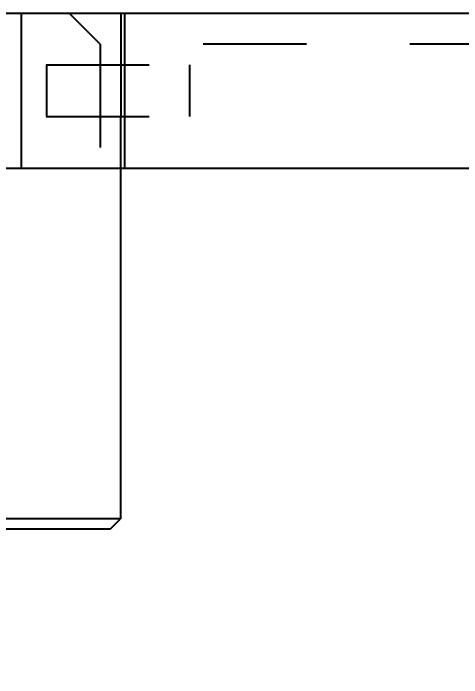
# Model space of a CAD drawing. Header units: inches. Extents: x 1246 to 1707, y -383 to -57.
# Drawn here: x 1616.59 to 1620.93, y -302.83 to -296.39 of the extents above; entities that cross this region are included whole.
import ezdxf

# ---------------------------------------------------------------- set-up
doc = ezdxf.new("R2010")
doc.units = ezdxf.units.IN
doc.header["$LTSCALE"] = 10
doc.header["$MEASUREMENT"] = 0
doc.header["$PDMODE"] = 3
doc.header["$PDSIZE"] = 0.3125
doc.linetypes.add('CENTER', pattern=[0.6, 0.375, -0.075, 0.075, -0.075])
doc.linetypes.add('HIDDEN', pattern=[0.2, 0.1, -0.1])
doc.layers.get('0').update_dxf_attribs({"linetype": 'CONTINUOUS'})
doc.layers.get('Defpoints').update_dxf_attribs({"linetype": 'CONTINUOUS'})
doc.layers.add('02___PRT_ALL_AXES', color=7, linetype='CONTINUOUS')
doc.layers.add('DEFAULT_2', color=8, linetype='HIDDEN')
doc.styles.get("Standard").update_dxf_attribs({"font": 'txt', "width": 0.8})
doc.dimstyles.get("Standard").update_dxf_attribs({"dimtxt": 4, "dimasz": 3, "dimexe": 0.125, "dimexo": 0.0625, "dimgap": 0.09, "dimtad": 0, "dimzin": 4, "dimdsep": 46, "dimtxsty": 'Standard', "dimcen": 0.09, "dimclrd": 4, "dimclre": 4, "dimclrt": 1, "dimadec": 0, "dimazin": 0, "dimtp": 0.01, "dimtm": 0.01, "dimtfac": 1, "dimtofl": 0, "dimtmove": 0, "dimatfit": 3, "dimfxl": 1, "dimtolj": 1, "dimtzin": 4, "dimarcsym": 0})

# ---------------------------------------------------------------- blocks, each defined once
blk = doc.blocks.new('*D23')
at = {"color": 4, "lineweight": -2}
for p, q in [((1589.171, -301.2723), (1589.171, -313.0412)), ((1587.2523, -301.4485), (1587.2523, -313.0412)), ((1584.2523, -312.9162), (1581.2523, -312.9162)), ((1592.171, -312.9162), (1595.171, -312.9162))]:
    blk.add_line(p, q, dxfattribs=at)
at = {"color": 4}
for points in [[(1584.2523, -313.4162), (1584.2523, -312.4162), (1587.2523, -312.9162)], [(1592.171, -312.4162), (1592.171, -313.4162), (1589.171, -312.9162)]]:
    blk.add_solid(points, dxfattribs=at)
at = {"layer": 'Defpoints', "color": 0}
for p in [(1589.171, -301.2098), (1587.2523, -301.386), (1589.171, -312.9162)]:
    blk.add_point(p, dxfattribs=at)
at = {"color": 2, "insert": (1606.9944, -312.9162), "char_height": 4, "attachment_point": 5}
blk.add_mtext('\\A1;16*M2x1.6', dxfattribs=at)

msp = doc.modelspace()

# ---------------------------------------------------------------- linework, layer by layer
at = {"color": 7, "linetype": 'Continuous'}
for p, q in [((1319.6313, -296.386), (1637.9271, -296.386)), ((1616.6621, -296.386), (1616.6621, -297.886)), ((1617.6621, -296.386), (1617.6621, -297.886)), ((1319.6313, -297.886), (1637.9271, -297.886)), ((1617.6249, -301.286), (1609.5741, -301.286)), ((1617.5249, -301.386), (1617.6249, -301.286)), ((1617.5249, -301.386), (1609.6741, -301.386))]:
    msp.add_line(p, q, dxfattribs=at)
at = {"linetype": 'CENTER'}
msp.add_arc((1478.7792, -1654.6488), 1356.7628, 83.2637115, 96.7362885, dxfattribs=at)
at = {"layer": '02___PRT_ALL_AXES', "color": 8, "linetype": 'HIDDEN'}
msp.add_line((1617.6249, -297.386), (1617.6249, -297.886), dxfattribs=at)
at = {"layer": '02___PRT_ALL_AXES', "color": 7, "linetype": 'Continuous'}
msp.add_line((1617.6249, -297.886), (1617.6249, -301.286), dxfattribs=at)
at = {"layer": 'DEFAULT_2', "color": 8, "linetype": 'HIDDEN'}
for p, q in [((1617.4271, -296.686), (1617.1271, -296.386)), ((1617.6271, -296.386), (1617.6271, -297.886)), ((1631.4271, -296.686), (1617.4271, -296.686)), ((1617.4271, -296.686), (1617.4271, -297.886)), ((1608.9028, -296.886), (1618.2962, -296.886)), ((1616.9106, -297.386), (1616.9106, -296.886)), ((1618.2962, -297.386), (1618.2962, -296.886)), ((1608.9028, -297.386), (1618.2962, -297.386))]:
    msp.add_line(p, q, dxfattribs=at)

# ---------------------------------------------------------------- dimensions: what is measured, and where the dimension line sits
dim = msp.add_linear_dim(base=(1589.171, -312.9162), p1=(1587.2523, -301.386), p2=(1589.171, -301.2098), text='16*M2x1.6', dimstyle='Standard', override={"dimclrt": 2})
dim.commit()
dim.dimension.update_dxf_attribs({"geometry": '*D23', "text_midpoint": (1606.9944, -312.9162)})

doc.saveas('drawing.dxf')
